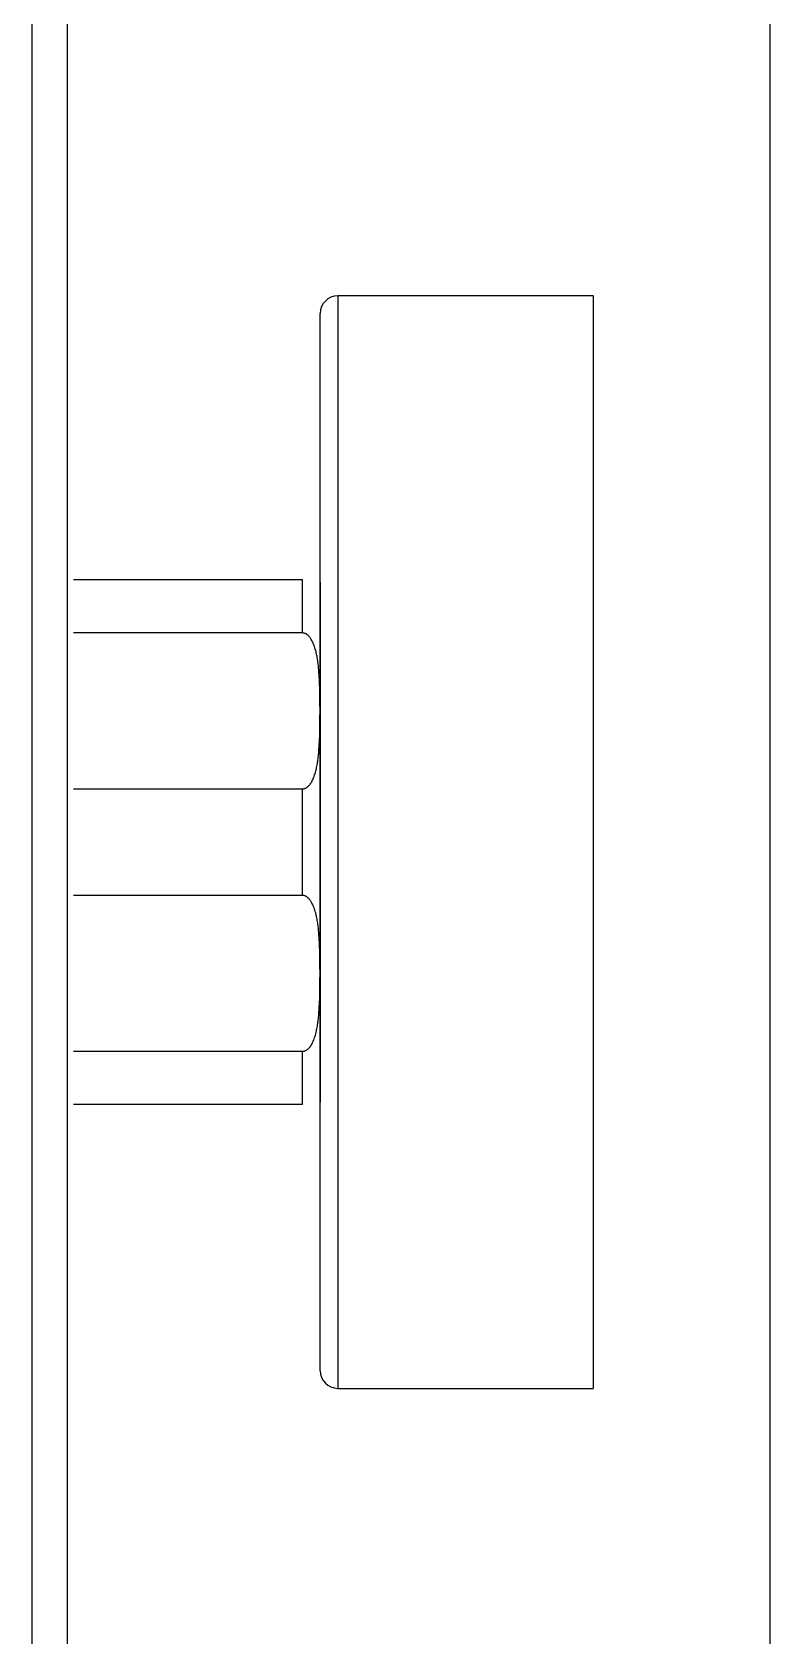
# Model space of a CAD drawing. Header units: millimetres. Extents: x -33000 to 294000, y 0 to 42408.
# Drawn here: x 136446.4 to 136488.3, y 15203.6 to 15294.6 of the extents above; entities that cross this region are included whole.
import ezdxf

# ---------------------------------------------------------------- set-up
doc = ezdxf.new("R2010")
doc.units = ezdxf.units.MM
doc.header["$LTSCALE"] = 50
doc.layers.add('arch', color=8, linetype='Continuous')

msp = doc.modelspace()

# ---------------------------------------------------------------- linework, layer by layer
at = {"layer": 'arch'}
for p, q in [((136488.3, 15614.605), (136488.3, 14714.605)), ((136463.765, 15279.605), (136463.765, 15217.605)), ((136478.265, 15279.605), (136463.765, 15279.605)), ((136478.265, 15279.605), (136478.265, 15248.605)), ((136462.765, 15218.605), (136462.765, 15278.605)), ((136448.765, 15263.505), (136461.765, 15263.505)), ((136461.765, 15260.475), (136461.765, 15263.505)), ((136462.765, 15263.355), (136462.765, 15233.855)), ((136461.765, 15260.475), (136448.765, 15260.475)), ((136448.765, 15251.634), (136461.765, 15251.634)), ((136461.765, 15245.575), (136461.765, 15251.634)), ((136478.265, 15248.605), (136478.265, 15217.605)), ((136461.765, 15245.575), (136448.765, 15245.575)), ((136448.765, 15236.734), (136461.765, 15236.734)), ((136461.765, 15233.705), (136461.765, 15236.734)), ((136461.765, 15233.705), (136448.765, 15233.705)), ((136463.765, 15217.605), (136478.265, 15217.605))]:
    msp.add_line(p, q, dxfattribs=at)
for centre, start, end in [((136463.765, 15278.605), 90, 180), ((136463.765, 15218.605), 180, 270)]:
    msp.add_arc(centre, 1, start, end, dxfattribs=at)
for points in [[(136446.406, 15159.255), (136446.406, 15402.605)], [(136448.406, 15402.605), (136448.406, 15159.255)]]:
    msp.add_open_spline(points, degree=1, dxfattribs=at)
for points, knots in [([(136461.765, 15251.634), (136461.795, 15251.634), (136461.823, 15251.638), (136461.864, 15251.647), (136461.878, 15251.651), (136461.905, 15251.66), (136461.918, 15251.666), (136461.956, 15251.683), (136461.98, 15251.696), (136462.015, 15251.719), (136462.026, 15251.727), (136462.047, 15251.744), (136462.058, 15251.752), (136462.088, 15251.778), (136462.107, 15251.797), (136462.143, 15251.835), (136462.16, 15251.855), (136462.184, 15251.886), (136462.192, 15251.897), (136462.207, 15251.917), (136462.23, 15251.949), (136462.25, 15251.981), (136462.29, 15252.047), (136462.313, 15252.091), (136462.357, 15252.182), (136462.377, 15252.228), (136462.414, 15252.32), (136462.431, 15252.367), (136462.463, 15252.462), (136462.478, 15252.51), (136462.519, 15252.653), (136462.542, 15252.748), (136462.583, 15252.94), (136462.6, 15253.037), (136462.631, 15253.23), (136462.644, 15253.327), (136462.667, 15253.52), (136462.676, 15253.618), (136462.702, 15253.909), (136462.714, 15254.104), (136462.732, 15254.495), (136462.739, 15254.69), (136462.747, 15255.081), (136462.75, 15255.276), (136462.753, 15255.667), (136462.754, 15255.863), (136462.754, 15256.254), (136462.753, 15256.449), (136462.75, 15256.84), (136462.747, 15257.036), (136462.738, 15257.427), (136462.732, 15257.622), (136462.714, 15258.013), (136462.702, 15258.208), (136462.676, 15258.501), (136462.666, 15258.598), (136462.642, 15258.792), (136462.629, 15258.889), (136462.598, 15259.083), (136462.581, 15259.18), (136462.539, 15259.372), (136462.516, 15259.468), (136462.475, 15259.61), (136462.46, 15259.657), (136462.428, 15259.751), (136462.411, 15259.797), (136462.374, 15259.89), (136462.354, 15259.935), (136462.31, 15260.025), (136462.286, 15260.069), (136462.247, 15260.134), (136462.233, 15260.155), (136462.204, 15260.197), (136462.188, 15260.218), (136462.156, 15260.258), (136462.139, 15260.278), (136462.112, 15260.306), (136462.103, 15260.316), (136462.084, 15260.334), (136462.074, 15260.343), (136462.044, 15260.368), (136462.023, 15260.385), (136461.99, 15260.407), (136461.978, 15260.414), (136461.954, 15260.427), (136461.942, 15260.433), (136461.904, 15260.45), (136461.878, 15260.459), (136461.836, 15260.469), (136461.822, 15260.471), (136461.794, 15260.474), (136461.78, 15260.475), (136461.765, 15260.475)], [0, 0, 0, 0, 0.007812, 0.007812, 0.011719, 0.011719, 0.015625, 0.015625, 0.023437, 0.023437, 0.027344, 0.027344, 0.03125, 0.03125, 0.039062, 0.039062, 0.046875, 0.046875, 0.050781, 0.050781, 0.054687, 0.0625, 0.0625, 0.078125, 0.078125, 0.09375, 0.09375, 0.109375, 0.109375, 0.125, 0.125, 0.15625, 0.15625, 0.1875, 0.1875, 0.21875, 0.21875, 0.25, 0.25, 0.3125, 0.3125, 0.375, 0.375, 0.4375, 0.4375, 0.5, 0.5, 0.5625, 0.5625, 0.625, 0.625, 0.6875, 0.6875, 0.75, 0.75, 0.78125, 0.78125, 0.8125, 0.8125, 0.84375, 0.84375, 0.875, 0.875, 0.890625, 0.890625, 0.90625, 0.90625, 0.921875, 0.921875, 0.9375, 0.9375, 0.945313, 0.945313, 0.953125, 0.953125, 0.960938, 0.960938, 0.964844, 0.964844, 0.96875, 0.96875, 0.976563, 0.976563, 0.980469, 0.980469, 0.984375, 0.984375, 0.992188, 0.992188, 0.996094, 0.996094, 1, 1, 1, 1]), ([(136461.765, 15236.734), (136461.795, 15236.734), (136461.823, 15236.738), (136461.864, 15236.747), (136461.878, 15236.751), (136461.905, 15236.76), (136461.918, 15236.766), (136461.956, 15236.783), (136461.98, 15236.796), (136462.015, 15236.819), (136462.026, 15236.827), (136462.047, 15236.844), (136462.058, 15236.852), (136462.088, 15236.878), (136462.107, 15236.897), (136462.143, 15236.935), (136462.16, 15236.955), (136462.184, 15236.986), (136462.192, 15236.997), (136462.207, 15237.017), (136462.23, 15237.049), (136462.25, 15237.081), (136462.29, 15237.147), (136462.313, 15237.191), (136462.357, 15237.282), (136462.377, 15237.328), (136462.414, 15237.42), (136462.431, 15237.467), (136462.463, 15237.562), (136462.478, 15237.61), (136462.519, 15237.753), (136462.542, 15237.848), (136462.583, 15238.04), (136462.6, 15238.137), (136462.631, 15238.33), (136462.644, 15238.427), (136462.667, 15238.62), (136462.676, 15238.718), (136462.702, 15239.009), (136462.714, 15239.204), (136462.732, 15239.595), (136462.739, 15239.79), (136462.747, 15240.181), (136462.75, 15240.376), (136462.753, 15240.767), (136462.754, 15240.963), (136462.754, 15241.354), (136462.753, 15241.549), (136462.75, 15241.94), (136462.747, 15242.136), (136462.738, 15242.527), (136462.732, 15242.722), (136462.714, 15243.113), (136462.702, 15243.308), (136462.676, 15243.601), (136462.666, 15243.698), (136462.642, 15243.892), (136462.629, 15243.989), (136462.598, 15244.183), (136462.581, 15244.28), (136462.539, 15244.472), (136462.516, 15244.568), (136462.475, 15244.71), (136462.46, 15244.757), (136462.428, 15244.851), (136462.411, 15244.897), (136462.374, 15244.99), (136462.354, 15245.035), (136462.31, 15245.125), (136462.286, 15245.169), (136462.247, 15245.234), (136462.233, 15245.255), (136462.204, 15245.297), (136462.188, 15245.318), (136462.156, 15245.358), (136462.139, 15245.378), (136462.112, 15245.406), (136462.103, 15245.416), (136462.084, 15245.434), (136462.074, 15245.443), (136462.044, 15245.468), (136462.023, 15245.485), (136461.99, 15245.507), (136461.978, 15245.514), (136461.954, 15245.527), (136461.942, 15245.533), (136461.904, 15245.55), (136461.878, 15245.559), (136461.836, 15245.569), (136461.822, 15245.571), (136461.794, 15245.574), (136461.78, 15245.575), (136461.765, 15245.575)], [0, 0, 0, 0, 0.007813, 0.007813, 0.011719, 0.011719, 0.015625, 0.015625, 0.023438, 0.023438, 0.027344, 0.027344, 0.03125, 0.03125, 0.039063, 0.039063, 0.046875, 0.046875, 0.050781, 0.050781, 0.054688, 0.0625, 0.0625, 0.078125, 0.078125, 0.09375, 0.09375, 0.109375, 0.109375, 0.125, 0.125, 0.15625, 0.15625, 0.1875, 0.1875, 0.21875, 0.21875, 0.25, 0.25, 0.3125, 0.3125, 0.375, 0.375, 0.4375, 0.4375, 0.5, 0.5, 0.5625, 0.5625, 0.625, 0.625, 0.6875, 0.6875, 0.75, 0.75, 0.78125, 0.78125, 0.8125, 0.8125, 0.84375, 0.84375, 0.875, 0.875, 0.890625, 0.890625, 0.90625, 0.90625, 0.921875, 0.921875, 0.9375, 0.9375, 0.945313, 0.945313, 0.953125, 0.953125, 0.960938, 0.960938, 0.964844, 0.964844, 0.96875, 0.96875, 0.976562, 0.976562, 0.980469, 0.980469, 0.984375, 0.984375, 0.992187, 0.992187, 0.996094, 0.996094, 1, 1, 1, 1])]:
    msp.add_open_spline(points, degree=3, knots=knots, dxfattribs=at)

doc.saveas('drawing.dxf')
